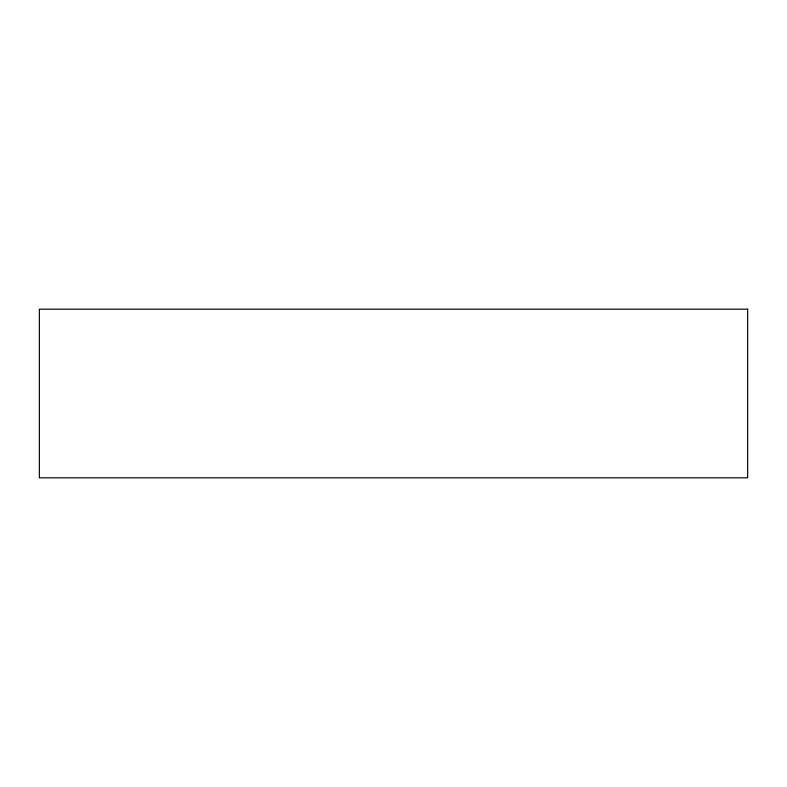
<?xml version="1.0" encoding="UTF-8"?>
<svg xmlns="http://www.w3.org/2000/svg" width="787" height="787" viewBox="0 0 787 787"><rect width="100%" height="100%" fill="white"/><g stroke="black" fill="none" stroke-linecap="round" stroke-linejoin="round"><path stroke-width="1.18" d="M747.65 309.183L39.35 309.183L39.35 477.817L747.65 477.817L747.65 309.183"/></g></svg>
